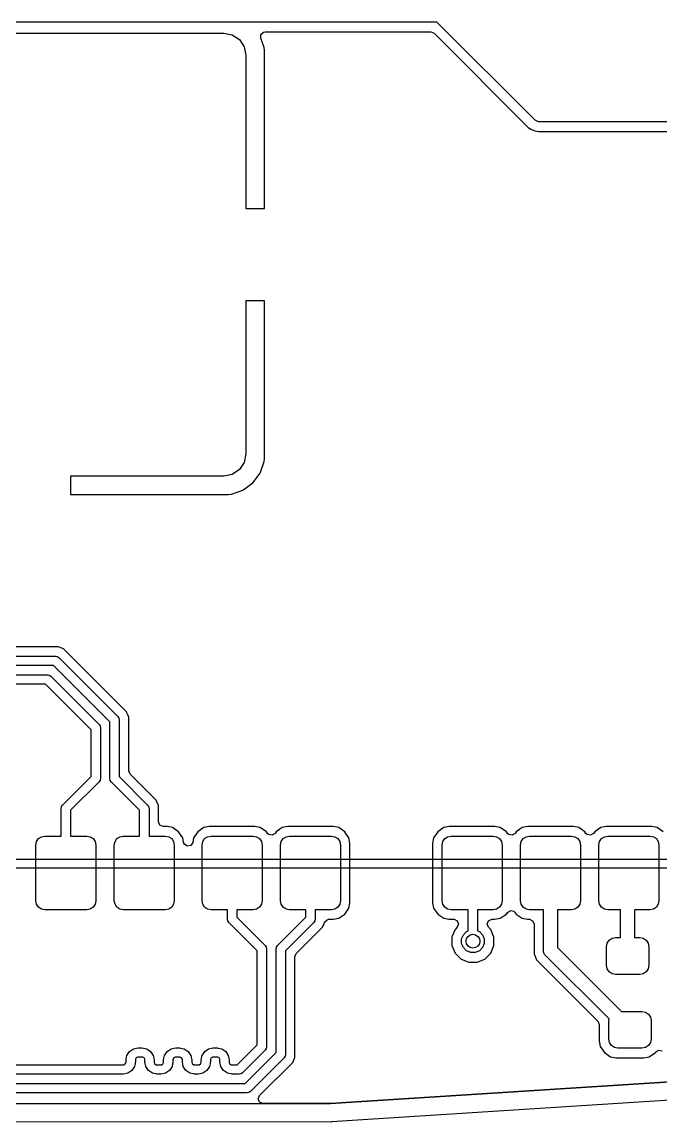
# Model space of a CAD drawing. Extents: x 92.1 to 184.9, y -117.4 to -66.6.
# Drawn here: x 159.77 to 166.7, y -115.8 to -103.88 of the extents above; entities that cross this region are included whole.
import ezdxf

# ---------------------------------------------------------------- set-up
doc = ezdxf.new("R2010")
doc.units = 0
doc.layers.add('BLACK', color=7, linetype='CONTINUOUS')

msp = doc.modelspace()

# ---------------------------------------------------------------- linework, layer by layer
at = {"layer": 'BLACK', "linetype": 'CONTINUOUS'}
for p, q in [((164.27, -103.88), (157.56, -103.88)), ((164.270001, -103.88), (164.27, -103.88)), ((165.335355, -104.945355), (164.270001, -103.88)), ((157.64, -104), (161.96, -104)), ((161.96, -104), (162.051844, -104.018269)), ((162.051844, -104.018269), (162.129706, -104.070294)), ((162.361081, -104.054014), (162.363227, -104.015806)), ((162.363227, -104.015806), (162.391761, -103.990306)), ((162.391761, -103.990306), (162.408275, -103.9875)), ((162.408275, -103.9875), (164.204763, -103.9875)), ((164.204763, -103.9875), (164.240118, -104.002145)), ((164.240118, -104.002145), (165.259335, -105.021364)), ((162.129706, -104.070294), (162.181731, -104.148156)), ((162.181731, -104.148156), (162.2, -104.24)), ((162.397212, -104.157273), (162.361081, -104.054014)), ((162.397213, -104.157276), (162.397212, -104.157273)), ((162.399998, -104.186991), (162.397213, -104.157276)), ((162.2, -104.24), (162.2, -105.9)), ((162.399999, -104.187005), (162.399998, -104.186991)), ((162.399999, -105.9), (162.399999, -104.187005)), ((165.37071, -104.96), (165.335355, -104.945355)), ((173.08929, -104.96), (165.37071, -104.96)), ((165.259335, -105.021364), (165.25934, -105.021368)), ((165.25934, -105.021368), (165.294211, -105.04467)), ((165.294211, -105.04467), (165.294213, -105.044671)), ((165.294213, -105.044671), (165.294215, -105.044672)), ((165.294215, -105.044672), (165.32957, -105.059317)), ((165.32957, -105.059317), (165.350279, -105.063436)), ((165.350279, -105.063436), (165.370703, -105.067499)), ((165.370703, -105.067499), (165.370708, -105.067499)), ((165.370708, -105.067499), (165.37071, -105.0675)), ((165.37071, -105.0675), (165.370711, -105.0675)), ((165.370711, -105.0675), (173.089289, -105.0675)), ((162.2, -105.9), (162.399999, -105.9)), ((162.4, -106.9), (162.2, -106.9)), ((162.2, -106.9), (162.2, -108.56)), ((162.4, -108.612996), (162.4, -106.9)), ((162.2, -108.56), (162.181731, -108.651844)), ((162.181731, -108.651844), (162.129706, -108.729706)), ((162.353406, -108.767918), (162.397212, -108.642727)), ((162.397212, -108.642727), (162.397213, -108.642722)), ((162.397213, -108.642722), (162.399999, -108.613006)), ((162.399999, -108.613006), (162.4, -108.612996)), ((161.96, -108.8), (160.3, -108.8)), ((160.3, -108.8), (160.3, -108.999999)), ((162.051844, -108.781731), (161.96, -108.8)), ((162.129706, -108.729706), (162.051844, -108.781731)), ((162.274641, -108.874641), (162.353406, -108.767918)), ((162.167918, -108.953406), (162.274641, -108.874641)), ((160.3, -108.999999), (162.012995, -108.999999)), ((162.012995, -108.999999), (162.013008, -108.999998)), ((162.013008, -108.999998), (162.042723, -108.997213)), ((162.042723, -108.997213), (162.042726, -108.997212)), ((162.042726, -108.997212), (162.167918, -108.953406)), ((160.167591, -110.6487), (140.555065, -110.6487)), ((160.205623, -110.664453), (160.167591, -110.6487)), ((160.205624, -110.664454), (160.205623, -110.664453)), ((160.223936, -110.672039), (160.205624, -110.664454)), ((160.223938, -110.67204), (160.223936, -110.672039)), ((160.907562, -111.355664), (160.223938, -110.67204)), ((140.491898, -110.7512), (160.137098, -110.7512)), ((160.137098, -110.7512), (160.156538, -110.755067)), ((160.156538, -110.755067), (160.173019, -110.766079)), ((160.173019, -110.766079), (160.813521, -111.406581)), ((140.407728, -110.9544), (160.051516, -110.9544)), ((160.116056, -110.8528), (140.470856, -110.8528)), ((160.051516, -110.9544), (160.070956, -110.958267)), ((160.070956, -110.958267), (160.087437, -110.969279)), ((160.7268, -111.463544), (160.116056, -110.8528)), ((160.030474, -111.056), (140.386686, -111.056)), ((160.5226, -111.548126), (160.030474, -111.056)), ((160.087437, -110.969279), (160.609321, -111.491163)), ((160.813521, -111.406581), (160.824533, -111.423062)), ((160.824533, -111.423062), (160.8284, -111.442502)), ((160.908086, -111.356928), (160.907562, -111.355664)), ((160.919818, -111.385255), (160.908086, -111.356928)), ((160.9309, -111.412009), (160.919818, -111.385255)), ((160.9309, -111.412011), (160.9309, -111.412009)), ((160.9309, -111.993389), (160.9309, -111.412011)), ((160.5226, -112.055557), (160.5226, -111.548126)), ((160.609321, -111.491163), (160.620332, -111.507643)), ((160.620332, -111.507643), (160.620333, -111.507644)), ((160.620333, -111.507644), (160.6242, -111.527084)), ((160.6242, -111.527084), (160.6242, -112.076599)), ((160.7268, -112.077599), (160.7268, -111.463544)), ((160.8284, -111.442502), (160.8284, -112.056557)), ((160.945545, -112.028744), (160.9309, -111.993389)), ((161.229961, -112.31316), (160.945545, -112.028744)), ((160.214079, -112.364078), (160.5226, -112.055557)), ((160.609321, -112.11252), (160.3008, -112.421041)), ((160.620333, -112.096039), (160.609321, -112.11252)), ((160.6242, -112.076599), (160.620333, -112.096039)), ((160.730667, -112.097039), (160.7268, -112.077599)), ((160.741679, -112.11352), (160.730667, -112.097039)), ((161.0492, -112.421041), (160.741679, -112.11352)), ((160.8284, -112.056557), (161.135921, -112.364078)), ((160.1992, -112.399999), (160.203067, -112.380559)), ((160.203067, -112.380559), (160.203068, -112.380558)), ((160.203068, -112.380558), (160.214079, -112.364078)), ((161.135921, -112.364078), (161.146932, -112.380558)), ((161.146932, -112.380558), (161.146933, -112.380559)), ((161.146933, -112.380559), (161.1508, -112.399999)), ((161.229961, -112.313161), (161.229961, -112.31316)), ((161.229961, -112.313162), (161.229961, -112.313161)), ((161.2533, -112.369506), (161.229961, -112.313162)), ((161.2533, -112.369508), (161.2533, -112.369506)), ((161.2533, -112.5475), (161.2533, -112.369508)), ((160.1992, -112.7), (160.1992, -112.399999)), ((160.3008, -112.421041), (160.3008, -112.7)), ((161.0492, -112.7), (161.0492, -112.421041)), ((161.1508, -112.399999), (161.1508, -112.7)), ((161.267945, -112.582855), (161.2533, -112.5475)), ((161.3033, -112.5975), (161.267945, -112.582855)), ((161.347198, -112.5975), (161.3033, -112.5975)), ((161.347202, -112.5975), (161.347198, -112.5975)), ((161.405531, -112.609102), (161.347202, -112.5975)), ((161.405535, -112.609103), (161.405531, -112.609102)), ((161.471692, -112.653307), (161.405535, -112.609103)), ((161.744464, -112.609103), (161.678307, -112.653307)), ((161.744468, -112.609102), (161.744464, -112.609103)), ((161.802797, -112.5975), (161.744468, -112.609102)), ((161.802802, -112.5975), (161.802797, -112.5975)), ((162.297198, -112.5975), (161.802802, -112.5975)), ((162.297202, -112.5975), (162.297198, -112.5975)), ((162.355531, -112.609102), (162.297202, -112.5975)), ((162.355535, -112.609103), (162.355531, -112.609102)), ((162.421692, -112.653307), (162.355535, -112.609103)), ((162.594464, -112.609103), (162.528307, -112.653307)), ((162.594468, -112.609102), (162.594464, -112.609103)), ((162.652797, -112.5975), (162.594468, -112.609102)), ((162.652802, -112.5975), (162.652797, -112.5975)), ((163.147198, -112.5975), (162.652802, -112.5975)), ((163.147202, -112.5975), (163.147198, -112.5975)), ((163.205531, -112.609102), (163.147202, -112.5975)), ((163.205535, -112.609103), (163.205531, -112.609102)), ((163.271692, -112.653307), (163.205535, -112.609103)), ((164.344464, -112.609103), (164.278307, -112.653307)), ((164.344468, -112.609102), (164.344464, -112.609103)), ((164.402797, -112.5975), (164.344468, -112.609102)), ((164.402802, -112.5975), (164.402797, -112.5975)), ((164.897198, -112.5975), (164.402802, -112.5975)), ((164.897202, -112.5975), (164.897198, -112.5975)), ((164.955531, -112.609102), (164.897202, -112.5975)), ((164.955535, -112.609103), (164.955531, -112.609102)), ((165.021692, -112.653307), (164.955535, -112.609103)), ((165.194464, -112.609103), (165.128307, -112.653307)), ((165.194468, -112.609102), (165.194464, -112.609103)), ((165.252797, -112.5975), (165.194468, -112.609102)), ((165.252802, -112.5975), (165.252797, -112.5975)), ((165.747198, -112.5975), (165.252802, -112.5975)), ((165.747202, -112.5975), (165.747198, -112.5975)), ((165.805531, -112.609102), (165.747202, -112.5975)), ((165.805535, -112.609103), (165.805531, -112.609102)), ((165.871692, -112.653307), (165.805535, -112.609103)), ((166.044464, -112.609103), (165.978307, -112.653307)), ((166.044468, -112.609102), (166.044464, -112.609103)), ((166.102797, -112.5975), (166.044468, -112.609102)), ((166.102802, -112.5975), (166.102797, -112.5975)), ((166.597198, -112.5975), (166.102802, -112.5975)), ((166.597202, -112.5975), (166.597198, -112.5975)), ((166.655531, -112.609102), (166.597202, -112.5975)), ((166.655535, -112.609103), (166.655531, -112.609102)), ((166.721692, -112.653307), (166.655535, -112.609103)), ((159.932422, -112.760188), (159.953557, -112.728557)), ((159.953557, -112.728557), (159.985188, -112.707422)), ((159.985188, -112.707422), (160.0225, -112.7)), ((160.0225, -112.7), (160.1992, -112.7)), ((160.3008, -112.7), (160.4775, -112.7)), ((160.4775, -112.7), (160.514812, -112.707422)), ((160.514812, -112.707422), (160.546443, -112.728557)), ((160.546443, -112.728557), (160.567578, -112.760188)), ((160.782422, -112.760188), (160.803557, -112.728557)), ((160.803557, -112.728557), (160.835188, -112.707422)), ((160.835188, -112.707422), (160.8725, -112.7)), ((160.8725, -112.7), (161.0492, -112.7)), ((161.1508, -112.7), (161.3275, -112.7)), ((161.3275, -112.7), (161.364812, -112.707422)), ((161.364812, -112.707422), (161.396443, -112.728557)), ((161.396443, -112.728557), (161.417578, -112.760188)), ((161.515896, -112.719464), (161.471692, -112.653307)), ((161.515897, -112.719468), (161.515896, -112.719464)), ((161.525961, -112.770064), (161.515897, -112.719468)), ((161.634102, -112.719468), (161.624039, -112.770064)), ((161.634103, -112.719464), (161.634102, -112.719468)), ((161.678307, -112.653307), (161.634103, -112.719464)), ((161.732422, -112.760188), (161.753557, -112.728557)), ((161.753557, -112.728557), (161.785188, -112.707422)), ((161.785188, -112.707422), (161.8225, -112.7)), ((161.8225, -112.7), (162.2775, -112.7)), ((162.2775, -112.7), (162.314812, -112.707422)), ((162.314812, -112.707422), (162.346443, -112.728557)), ((162.346443, -112.728557), (162.367578, -112.760188)), ((162.433426, -112.670869), (162.421692, -112.653307)), ((162.447222, -112.684665), (162.433426, -112.670869)), ((162.484755, -112.69213), (162.447222, -112.684665)), ((162.516574, -112.670869), (162.484755, -112.69213)), ((162.528307, -112.653307), (162.516574, -112.670869)), ((162.582422, -112.760188), (162.603557, -112.728557)), ((162.603557, -112.728557), (162.635188, -112.707422)), ((162.635188, -112.707422), (162.6725, -112.7)), ((162.6725, -112.7), (163.1275, -112.7)), ((163.1275, -112.7), (163.164812, -112.707422)), ((163.164812, -112.707422), (163.196443, -112.728557)), ((163.196443, -112.728557), (163.217578, -112.760188)), ((163.283426, -112.670869), (163.271692, -112.653307)), ((163.315896, -112.719464), (163.283426, -112.670869)), ((163.327499, -112.777797), (163.315896, -112.719464)), ((164.234102, -112.719468), (164.2225, -112.777797)), ((164.234103, -112.719464), (164.234102, -112.719468)), ((164.278307, -112.653307), (164.234103, -112.719464)), ((164.332422, -112.760188), (164.353557, -112.728557)), ((164.353557, -112.728557), (164.385188, -112.707422)), ((164.385188, -112.707422), (164.4225, -112.7)), ((164.4225, -112.7), (164.8775, -112.7)), ((164.8775, -112.7), (164.914812, -112.707422)), ((164.914812, -112.707422), (164.946443, -112.728557)), ((164.946443, -112.728557), (164.967578, -112.760188)), ((165.033426, -112.670869), (165.021692, -112.653307)), ((165.047222, -112.684665), (165.033426, -112.670869)), ((165.084755, -112.69213), (165.047222, -112.684665)), ((165.116574, -112.670869), (165.084755, -112.69213)), ((165.128307, -112.653307), (165.116574, -112.670869)), ((165.182422, -112.760188), (165.203557, -112.728557)), ((165.203557, -112.728557), (165.235188, -112.707422)), ((165.235188, -112.707422), (165.2725, -112.7)), ((165.2725, -112.7), (165.7275, -112.7)), ((165.7275, -112.7), (165.764812, -112.707422)), ((165.764812, -112.707422), (165.796443, -112.728557)), ((165.796443, -112.728557), (165.817578, -112.760188)), ((165.883426, -112.670869), (165.871692, -112.653307)), ((165.897222, -112.684665), (165.883426, -112.670869)), ((165.934755, -112.69213), (165.897222, -112.684665)), ((165.966574, -112.670869), (165.934755, -112.69213)), ((165.978307, -112.653307), (165.966574, -112.670869)), ((166.032422, -112.760188), (166.053557, -112.728557)), ((166.053557, -112.728557), (166.085188, -112.707422)), ((166.085188, -112.707422), (166.1225, -112.7)), ((166.1225, -112.7), (166.5775, -112.7)), ((166.5775, -112.7), (166.614812, -112.707422)), ((166.614812, -112.707422), (166.646443, -112.728557)), ((166.646443, -112.728557), (166.667578, -112.760188)), ((159.925, -112.7975), (159.932422, -112.760188)), ((159.925, -113.4025), (159.925, -112.7975)), ((160.567578, -112.760188), (160.575, -112.7975)), ((160.575, -112.7975), (160.575, -113.4025)), ((160.775, -112.7975), (160.782422, -112.760188)), ((160.775, -113.4025), (160.775, -112.7975)), ((161.417578, -112.760188), (161.425, -112.7975)), ((161.425, -112.7975), (161.425, -113.4025)), ((161.533427, -112.788089), (161.525961, -112.770064)), ((161.565246, -112.809349), (161.533427, -112.788089)), ((161.602779, -112.801883), (161.565246, -112.809349)), ((161.624039, -112.770064), (161.602779, -112.801883)), ((161.725, -112.7975), (161.732422, -112.760188)), ((161.725, -113.4025), (161.725, -112.7975)), ((162.367578, -112.760188), (162.375, -112.7975)), ((162.375, -112.7975), (162.375, -113.4025)), ((162.575, -112.7975), (162.582422, -112.760188)), ((162.575, -113.4025), (162.575, -112.7975)), ((163.217578, -112.760188), (163.225, -112.7975)), ((163.225, -112.7975), (163.225, -113.4025)), ((163.3275, -112.777802), (163.327499, -112.777797)), ((163.3275, -113.422198), (163.3275, -112.777802)), ((164.2225, -112.777797), (164.2225, -113.422202)), ((164.325, -112.7975), (164.332422, -112.760188)), ((164.325, -113.4025), (164.325, -112.7975)), ((164.967578, -112.760188), (164.975, -112.7975)), ((164.975, -112.7975), (164.975, -113.4025)), ((165.175, -112.7975), (165.182422, -112.760188)), ((165.175, -113.4025), (165.175, -112.7975)), ((165.817578, -112.760188), (165.825, -112.7975)), ((165.825, -112.7975), (165.825, -113.4025)), ((166.025, -112.7975), (166.032422, -112.760188)), ((166.025, -113.4025), (166.025, -112.7975)), ((166.667578, -112.760188), (166.675, -112.7975)), ((166.675, -112.7975), (166.675, -113.4025)), ((154.4, -112.95), (170.1, -112.95)), ((170.1, -113.05), (154.4, -113.05)), ((159.932422, -113.439812), (159.925, -113.4025)), ((159.953557, -113.471443), (159.932422, -113.439812)), ((160.567578, -113.439812), (160.546443, -113.471443)), ((160.575, -113.4025), (160.567578, -113.439812)), ((160.782422, -113.439812), (160.775, -113.4025)), ((160.803557, -113.471443), (160.782422, -113.439812)), ((161.417578, -113.439812), (161.396443, -113.471443)), ((161.425, -113.4025), (161.417578, -113.439812)), ((161.732422, -113.439812), (161.725, -113.4025)), ((161.753557, -113.471443), (161.732422, -113.439812)), ((162.367578, -113.439812), (162.346443, -113.471443)), ((162.375, -113.4025), (162.367578, -113.439812)), ((162.582422, -113.439812), (162.575, -113.4025)), ((162.603557, -113.471443), (162.582422, -113.439812)), ((163.217578, -113.439812), (163.196443, -113.471443)), ((163.225, -113.4025), (163.217578, -113.439812)), ((163.315896, -113.480536), (163.3275, -113.422198)), ((164.2225, -113.422202), (164.234102, -113.480531)), ((164.332422, -113.439812), (164.325, -113.4025)), ((164.353557, -113.471443), (164.332422, -113.439812)), ((164.967578, -113.439812), (164.946443, -113.471443)), ((164.975, -113.4025), (164.967578, -113.439812)), ((165.182422, -113.439812), (165.175, -113.4025)), ((165.203557, -113.471443), (165.182422, -113.439812)), ((165.817578, -113.439812), (165.796443, -113.471443)), ((165.825, -113.4025), (165.817578, -113.439812)), ((166.032422, -113.439812), (166.025, -113.4025)), ((166.053557, -113.471443), (166.032422, -113.439812)), ((166.667578, -113.439812), (166.646443, -113.471443)), ((166.675, -113.4025), (166.667578, -113.439812)), ((159.985188, -113.492578), (159.953557, -113.471443)), ((160.0225, -113.5), (159.985188, -113.492578)), ((160.4775, -113.5), (160.0225, -113.5)), ((160.514812, -113.492578), (160.4775, -113.5)), ((160.546443, -113.471443), (160.514812, -113.492578)), ((160.835188, -113.492578), (160.803557, -113.471443)), ((160.8725, -113.5), (160.835188, -113.492578)), ((161.3275, -113.5), (160.8725, -113.5)), ((161.364812, -113.492578), (161.3275, -113.5)), ((161.396443, -113.471443), (161.364812, -113.492578)), ((161.785188, -113.492578), (161.753557, -113.471443)), ((161.8225, -113.5), (161.785188, -113.492578)), ((161.9992, -113.5), (161.8225, -113.5)), ((161.9992, -113.600001), (161.9992, -113.5)), ((162.2775, -113.5), (162.1008, -113.5)), ((162.1008, -113.5), (162.1008, -113.578959)), ((162.1008, -113.578959), (162.409321, -113.88748)), ((162.314812, -113.492578), (162.2775, -113.5)), ((162.346443, -113.471443), (162.314812, -113.492578)), ((162.541679, -113.88648), (162.8492, -113.578959)), ((162.635188, -113.492578), (162.603557, -113.471443)), ((162.6725, -113.5), (162.635188, -113.492578)), ((162.8492, -113.5), (162.6725, -113.5)), ((162.8492, -113.578959), (162.8492, -113.5)), ((163.1275, -113.5), (162.9508, -113.5)), ((162.9508, -113.5), (162.9508, -113.600001)), ((163.164812, -113.492578), (163.1275, -113.5)), ((163.196443, -113.471443), (163.164812, -113.492578)), ((163.205536, -113.590896), (163.271692, -113.546692)), ((163.271692, -113.546692), (163.315896, -113.480536)), ((164.234102, -113.480531), (164.234103, -113.480535)), ((164.234103, -113.480535), (164.278307, -113.546692)), ((164.278307, -113.546692), (164.344464, -113.590896)), ((164.385188, -113.492578), (164.353557, -113.471443)), ((164.4225, -113.5), (164.385188, -113.492578)), ((164.6092, -113.5), (164.4225, -113.5)), ((164.6092, -113.728342), (164.6092, -113.5)), ((164.8775, -113.5), (164.7108, -113.5)), ((164.7108, -113.5), (164.7108, -113.728342)), ((164.914812, -113.492578), (164.8775, -113.5)), ((164.946443, -113.471443), (164.914812, -113.492578)), ((164.955536, -113.590896), (165.021692, -113.546692)), ((165.021692, -113.546692), (165.033426, -113.529129)), ((165.033426, -113.529129), (165.065244, -113.507869)), ((165.065244, -113.507869), (165.102778, -113.515334)), ((165.102778, -113.515334), (165.116572, -113.529128)), ((165.116572, -113.529128), (165.117815, -113.530988)), ((165.117815, -113.530988), (165.128308, -113.546692)), ((165.128308, -113.546692), (165.194464, -113.590896)), ((165.235188, -113.492578), (165.203557, -113.471443)), ((165.2725, -113.5), (165.235188, -113.492578)), ((165.4238, -113.5), (165.2725, -113.5)), ((165.4238, -113.94), (165.4238, -113.5)), ((165.7275, -113.5), (165.5762, -113.5)), ((165.5762, -113.5), (165.5762, -113.908436)), ((165.764812, -113.492578), (165.7275, -113.5)), ((165.796443, -113.471443), (165.764812, -113.492578)), ((166.085188, -113.492578), (166.053557, -113.471443)), ((166.1225, -113.5), (166.085188, -113.492578)), ((166.2588, -113.5), (166.1225, -113.5)), ((166.2588, -113.8), (166.2588, -113.5)), ((166.5775, -113.5), (166.4112, -113.5)), ((166.4112, -113.5), (166.4112, -113.8)), ((166.614812, -113.492578), (166.5775, -113.5)), ((166.646443, -113.471443), (166.614812, -113.492578)), ((162.003067, -113.619441), (161.9992, -113.600001)), ((162.014079, -113.635922), (162.003067, -113.619441)), ((162.3226, -113.944443), (162.014079, -113.635922)), ((162.935921, -113.635922), (162.6284, -113.943443)), ((162.745545, -113.971255), (163.029959, -113.686841)), ((162.946932, -113.619442), (162.935921, -113.635922)), ((162.946933, -113.619441), (162.946932, -113.619442)), ((162.9508, -113.600001), (162.946933, -113.619441)), ((163.029959, -113.686841), (163.029961, -113.686839)), ((163.029961, -113.686839), (163.046407, -113.647135)), ((163.046407, -113.647135), (163.05211, -113.633367)), ((163.05211, -113.633367), (163.079169, -113.606306)), ((163.079169, -113.606306), (163.098304, -113.6025)), ((163.098304, -113.6025), (163.147192, -113.6025)), ((163.147192, -113.6025), (163.147198, -113.6025)), ((163.147198, -113.6025), (163.205536, -113.590896)), ((164.344464, -113.590896), (164.344468, -113.590897)), ((164.344468, -113.590897), (164.399062, -113.601756)), ((164.399062, -113.601756), (164.402802, -113.6025)), ((164.402802, -113.6025), (164.455057, -113.6025)), ((164.455057, -113.6025), (164.490412, -113.617145)), ((164.490412, -113.687855), (164.467138, -113.711128)), ((164.490412, -113.617145), (164.505057, -113.6525)), ((164.505057, -113.6525), (164.490412, -113.687855)), ((164.814943, -113.6525), (164.829588, -113.617145)), ((164.829588, -113.687855), (164.814943, -113.6525)), ((164.829588, -113.617145), (164.864943, -113.6025)), ((164.852865, -113.711132), (164.829588, -113.687855)), ((164.864943, -113.6025), (164.897192, -113.6025)), ((164.897192, -113.6025), (164.897198, -113.6025)), ((164.897198, -113.6025), (164.955536, -113.590896)), ((165.194464, -113.590896), (165.194468, -113.590897)), ((165.194468, -113.590897), (165.249062, -113.601756)), ((165.249062, -113.601756), (165.252802, -113.6025)), ((165.252802, -113.6025), (165.2713, -113.6025)), ((165.2713, -113.6025), (165.306655, -113.617145)), ((165.306655, -113.617145), (165.3213, -113.6525)), ((165.3213, -113.6525), (165.3213, -113.975548)), ((164.436331, -113.785499), (164.4325, -113.794747)), ((164.4325, -113.794747), (164.4325, -113.885253)), ((164.467134, -113.711134), (164.436331, -113.785499)), ((164.467138, -113.711128), (164.467134, -113.711134)), ((164.537402, -113.815614), (164.556066, -113.770554)), ((164.537402, -113.864386), (164.537402, -113.815614)), ((164.556066, -113.770554), (164.590554, -113.736066)), ((164.590554, -113.736066), (164.6092, -113.728342)), ((164.7108, -113.728342), (164.729446, -113.736066)), ((164.729446, -113.736066), (164.763934, -113.770554)), ((164.763934, -113.770554), (164.782598, -113.815614)), ((164.782598, -113.815614), (164.782598, -113.864386)), ((164.8875, -113.794747), (164.852865, -113.711132)), ((164.8875, -113.885253), (164.8875, -113.794747)), ((166.134289, -113.829289), (166.166732, -113.807612)), ((166.166732, -113.807612), (166.205, -113.8)), ((166.205, -113.8), (166.2588, -113.8)), ((166.4112, -113.8), (166.465, -113.8)), ((166.465, -113.8), (166.503268, -113.807612)), ((166.503268, -113.807612), (166.535711, -113.829289)), ((162.409321, -113.88748), (162.420333, -113.903961)), ((162.420333, -113.903961), (162.4242, -113.923401)), ((162.4242, -113.923401), (162.4242, -114.982916)), ((162.5268, -113.922401), (162.530667, -113.902961)), ((162.5268, -115.046456), (162.5268, -113.922401)), ((162.530667, -113.902961), (162.541679, -113.88648)), ((164.4325, -113.885253), (164.467135, -113.968868)), ((164.556066, -113.909446), (164.537402, -113.864386)), ((164.590554, -113.943934), (164.556066, -113.909446)), ((164.763934, -113.909446), (164.729446, -113.943934)), ((164.782598, -113.864386), (164.763934, -113.909446)), ((164.852865, -113.968868), (164.8875, -113.885253)), ((165.425264, -113.954866), (165.4238, -113.94)), ((165.5762, -113.908436), (166.267763, -114.6)), ((166.105, -113.9), (166.112612, -113.861732)), ((166.105, -114.1), (166.105, -113.9)), ((166.112612, -113.861732), (166.134289, -113.829289)), ((166.535711, -113.829289), (166.557388, -113.861732)), ((166.557388, -113.861732), (166.565, -113.9)), ((166.565, -113.9), (166.565, -114.1)), ((162.3226, -114.961874), (162.3226, -113.944443)), ((162.6284, -113.943443), (162.6284, -115.067498)), ((162.7309, -114.00661), (162.745545, -113.971255)), ((162.7309, -115.097991), (162.7309, -114.00661)), ((164.467135, -113.968868), (164.531132, -114.032865)), ((164.531132, -114.032865), (164.614747, -114.0675)), ((164.635614, -113.962598), (164.590554, -113.943934)), ((164.684386, -113.962598), (164.635614, -113.962598)), ((164.729446, -113.943934), (164.684386, -113.962598)), ((164.705253, -114.0675), (164.788868, -114.032865)), ((164.788868, -114.032865), (164.852865, -113.968868)), ((165.3213, -113.975548), (165.329393, -113.995085)), ((165.329393, -113.995085), (165.348505, -114.041225)), ((165.348505, -114.041225), (165.348506, -114.041226)), ((165.348506, -114.041226), (165.348506, -114.041227)), ((165.348506, -114.041227), (166.012855, -114.705575)), ((165.436642, -113.982334), (165.425264, -113.954866)), ((165.446118, -113.993882), (165.436642, -113.982334)), ((166.133689, -114.681452), (165.446118, -113.993882)), ((164.614747, -114.0675), (164.614749, -114.0675)), ((164.614749, -114.0675), (164.705251, -114.0675)), ((164.705251, -114.0675), (164.705253, -114.0675)), ((166.112612, -114.138268), (166.105, -114.1)), ((166.134289, -114.170711), (166.112612, -114.138268)), ((166.166732, -114.192388), (166.134289, -114.170711)), ((166.535711, -114.170711), (166.503268, -114.192388)), ((166.557388, -114.138268), (166.535711, -114.170711)), ((166.565, -114.1), (166.557388, -114.138268)), ((163.116802, -115.59857), (183.855288, -114.270736)), ((166.205, -114.2), (166.166732, -114.192388)), ((166.465, -114.2), (166.205, -114.2)), ((166.503268, -114.192388), (166.465, -114.2)), ((183.87639, -114.469796), (163.12639, -115.798367)), ((178.086514, -114.639595), (163.118391, -115.597967)), ((166.267763, -114.6), (166.49, -114.6)), ((166.49, -114.6), (166.528268, -114.607612)), ((166.528268, -114.607612), (166.560711, -114.629289)), ((166.560711, -114.629289), (166.582388, -114.661732)), ((166.012855, -114.705575), (166.0275, -114.74093)), ((166.0275, -114.74093), (166.0275, -114.919952)), ((166.13, -114.7), (166.133689, -114.681452)), ((166.13, -114.9), (166.13, -114.7)), ((166.582388, -114.661732), (166.59, -114.7)), ((166.59, -114.7), (166.59, -114.9)), ((160.940951, -115.033927), (160.983817, -115.0053)), ((160.983817, -115.0053), (161.014886, -114.999135)), ((161.014886, -114.999135), (161.014908, -114.999114)), ((161.014908, -114.999114), (161.034348, -114.995247)), ((161.034348, -114.995247), (161.074988, -114.995247)), ((161.074988, -114.995247), (161.092496, -114.998729)), ((161.092496, -114.998729), (161.125531, -115.005298)), ((161.125531, -115.005298), (161.168384, -115.033933)), ((161.347365, -115.033913), (161.390226, -115.005296)), ((161.390226, -115.005296), (161.421257, -114.99914)), ((161.421257, -114.99914), (161.421308, -114.99909)), ((161.421308, -114.99909), (161.440748, -114.995223)), ((161.440748, -114.995223), (161.481388, -114.995223)), ((161.481388, -114.995223), (161.493582, -114.997648)), ((161.493582, -114.997648), (161.531931, -115.005272)), ((161.531931, -115.005272), (161.574787, -115.033902)), ((161.753765, -115.033913), (161.796626, -115.005296)), ((161.796626, -115.005296), (161.827657, -114.99914)), ((161.827657, -114.99914), (161.827708, -114.99909)), ((161.827708, -114.99909), (161.847148, -114.995223)), ((161.847148, -114.995223), (161.887788, -114.995223)), ((161.887788, -114.995223), (161.899982, -114.997648)), ((161.899982, -114.997648), (161.938331, -115.005272)), ((161.938331, -115.005272), (161.981187, -115.033902)), ((162.106874, -115.1776), (162.3226, -114.961874)), ((162.420333, -115.002356), (162.409321, -115.018837)), ((162.4242, -114.982916), (162.420333, -115.002356)), ((166.0275, -114.919952), (166.039247, -114.979007)), ((166.039247, -114.979007), (166.039248, -114.97901)), ((166.039248, -114.97901), (166.039249, -114.979012)), ((166.039249, -114.979012), (166.084006, -115.045994)), ((166.137612, -114.938268), (166.13, -114.9)), ((166.159289, -114.970711), (166.137612, -114.938268)), ((166.191732, -114.992388), (166.159289, -114.970711)), ((166.23, -115), (166.191732, -114.992388)), ((166.49, -115), (166.23, -115)), ((166.528268, -114.992388), (166.49, -115)), ((166.560711, -114.970711), (166.528268, -114.992388)), ((166.582388, -114.938268), (166.560711, -114.970711)), ((166.59, -114.9), (166.582388, -114.938268)), ((160.902268, -115.127327), (160.905102, -115.113078)), ((160.902268, -115.147107), (160.902268, -115.127327)), ((160.905102, -115.113078), (160.912313, -115.076786)), ((160.912313, -115.076786), (160.940951, -115.033927)), ((161.003868, -115.12731), (161.003865, -115.127316)), ((161.003865, -115.127316), (161.003868, -115.127327)), ((161.012025, -115.105019), (161.003866, -115.119151)), ((161.003866, -115.119151), (161.003868, -115.12731)), ((161.003868, -115.127327), (161.003868, -115.14712)), ((161.026159, -115.096864), (161.012025, -115.105019)), ((161.034318, -115.096868), (161.026159, -115.096864)), ((161.034329, -115.096843), (161.034318, -115.096847)), ((161.034318, -115.096847), (161.034318, -115.096868)), ((161.034348, -115.096847), (161.034329, -115.096843)), ((161.074988, -115.096847), (161.034348, -115.096847)), ((161.074992, -115.096846), (161.074988, -115.096847)), ((161.074996, -115.096847), (161.074992, -115.096846)), ((161.083158, -115.096847), (161.074996, -115.096847)), ((161.097295, -115.105009), (161.083158, -115.096847)), ((161.105455, -115.119148), (161.097295, -115.105009)), ((161.105453, -115.12731), (161.105455, -115.119148)), ((161.105468, -115.12731), (161.105453, -115.12731)), ((161.10547, -115.127316), (161.105468, -115.12731)), ((161.105468, -115.127327), (161.10547, -115.127316)), ((161.105468, -115.14712), (161.105468, -115.127327)), ((161.168384, -115.033933), (161.197012, -115.076791)), ((161.197012, -115.076791), (161.203185, -115.107871)), ((161.203185, -115.107871), (161.203201, -115.107887)), ((161.203201, -115.107887), (161.207068, -115.127327)), ((161.207068, -115.127327), (161.207068, -115.14712)), ((161.308668, -115.127303), (161.312535, -115.107863)), ((161.308668, -115.147107), (161.308668, -115.127303)), ((161.312535, -115.107863), (161.312536, -115.107861)), ((161.312536, -115.107861), (161.318724, -115.076759)), ((161.318724, -115.076759), (161.347365, -115.033913)), ((161.418428, -115.105016), (161.410268, -115.119144)), ((161.410268, -115.119144), (161.410268, -115.127301)), ((161.410268, -115.127301), (161.410268, -115.127303)), ((161.410268, -115.127303), (161.410268, -115.14712)), ((161.43256, -115.096864), (161.418428, -115.105016)), ((161.440718, -115.096868), (161.43256, -115.096864)), ((161.440729, -115.096819), (161.440718, -115.096823)), ((161.440718, -115.096823), (161.440718, -115.096868)), ((161.440748, -115.096823), (161.440729, -115.096819)), ((161.481388, -115.096823), (161.440748, -115.096823)), ((161.481392, -115.096822), (161.481388, -115.096823)), ((161.481396, -115.096823), (161.481392, -115.096822)), ((161.489563, -115.096822), (161.481396, -115.096823)), ((161.503709, -115.104988), (161.489563, -115.096822)), ((161.511877, -115.119134), (161.503709, -115.104988)), ((161.511868, -115.127303), (161.511877, -115.127257)), ((161.511868, -115.14712), (161.511868, -115.127303)), ((161.511877, -115.127257), (161.511877, -115.119134)), ((161.574787, -115.033902), (161.603423, -115.076755)), ((161.603423, -115.076755), (161.613477, -115.127305)), ((161.613477, -115.127305), (161.613468, -115.127305)), ((161.613468, -115.127305), (161.613468, -115.14712)), ((161.715068, -115.127303), (161.718935, -115.107863)), ((161.715068, -115.147107), (161.715068, -115.127303)), ((161.718935, -115.107863), (161.718936, -115.107861)), ((161.718936, -115.107861), (161.725124, -115.076759)), ((161.725124, -115.076759), (161.753765, -115.033913)), ((161.824828, -115.105016), (161.816668, -115.119144)), ((161.816668, -115.119144), (161.816668, -115.127301)), ((161.816668, -115.127301), (161.816668, -115.127303)), ((161.816668, -115.127303), (161.816668, -115.14712)), ((161.83896, -115.096864), (161.824828, -115.105016)), ((161.847118, -115.096868), (161.83896, -115.096864)), ((161.847129, -115.096819), (161.847118, -115.096823)), ((161.847118, -115.096823), (161.847118, -115.096868)), ((161.847148, -115.096823), (161.847129, -115.096819)), ((161.887788, -115.096823), (161.847148, -115.096823)), ((161.887792, -115.096822), (161.887788, -115.096823)), ((161.887796, -115.096823), (161.887792, -115.096822)), ((161.895963, -115.096822), (161.887796, -115.096823)), ((161.910109, -115.104988), (161.895963, -115.096822)), ((161.918277, -115.119134), (161.910109, -115.104988)), ((161.918268, -115.127303), (161.918277, -115.127257)), ((161.918268, -115.14712), (161.918268, -115.127303)), ((161.918277, -115.127257), (161.918277, -115.119134)), ((161.981187, -115.033902), (162.009823, -115.076755)), ((162.009823, -115.076755), (162.019877, -115.127305)), ((162.019877, -115.127305), (162.019868, -115.127305)), ((162.019868, -115.127305), (162.019868, -115.14712)), ((162.409321, -115.018837), (162.163837, -115.264321)), ((162.191456, -115.3818), (162.5268, -115.046456)), ((162.613521, -115.103419), (162.248419, -115.468521)), ((162.624533, -115.086939), (162.613521, -115.103419)), ((162.6284, -115.067498), (162.624533, -115.086938)), ((162.624533, -115.086938), (162.624533, -115.086939)), ((162.715066, -115.136216), (162.7309, -115.097991)), ((166.084006, -115.045994), (166.150988, -115.090751)), ((166.150988, -115.090751), (166.150991, -115.090751)), ((166.150991, -115.090751), (166.150992, -115.090752)), ((166.150992, -115.090752), (166.210047, -115.102499)), ((166.210047, -115.102499), (166.210054, -115.102499)), ((166.210054, -115.102499), (166.210056, -115.1025)), ((166.210056, -115.1025), (166.210057, -115.1025)), ((166.210057, -115.1025), (166.509943, -115.1025)), ((166.509943, -115.1025), (166.509944, -115.1025)), ((166.509944, -115.1025), (166.509945, -115.102499)), ((166.509945, -115.102499), (166.509952, -115.102499)), ((166.509952, -115.102499), (166.569007, -115.090752)), ((166.569007, -115.090752), (166.569007, -115.090751)), ((166.569007, -115.090751), (166.569012, -115.090751)), ((166.569012, -115.090751), (166.635994, -115.045994)), ((166.635994, -115.045994), (166.638426, -115.042355)), ((166.638426, -115.042355), (166.670244, -115.021093)), ((166.670244, -115.021093), (166.707777, -115.028558)), ((157.547527, -115.1776), (160.831148, -115.1776)), ((160.831148, -115.1776), (160.871788, -115.1776)), ((160.871788, -115.1776), (160.871792, -115.1776)), ((160.871792, -115.1776), (160.871795, -115.1776)), ((160.871795, -115.1776), (160.871796, -115.177568)), ((160.871796, -115.177568), (160.879959, -115.17757)), ((160.879959, -115.17757), (160.8941, -115.169409)), ((160.8941, -115.169409), (160.902266, -115.155271)), ((160.902266, -115.155271), (160.902268, -115.147107)), ((160.965168, -115.240505), (160.922319, -115.269124)), ((160.993804, -115.197667), (160.965168, -115.240505)), ((160.999998, -115.166562), (160.993804, -115.197667)), ((161.000001, -115.16656), (160.999998, -115.166562)), ((161.001863, -115.1572), (161.000001, -115.16656)), ((161.003868, -115.147133), (161.001863, -115.1572)), ((161.003868, -115.14712), (161.003866, -115.147128)), ((161.003866, -115.147128), (161.003868, -115.147133)), ((161.115472, -115.197693), (161.1054, -115.147133)), ((161.1054, -115.147133), (161.105468, -115.147133)), ((161.105469, -115.147128), (161.105468, -115.14712)), ((161.105468, -115.147133), (161.105469, -115.147128)), ((161.14413, -115.240548), (161.115472, -115.197693)), ((161.187009, -115.26917), (161.14413, -115.240548)), ((161.207068, -115.14712), (161.207, -115.147461)), ((161.207, -115.147461), (161.207002, -115.155282)), ((161.207002, -115.155282), (161.215182, -115.169437)), ((161.215182, -115.169437), (161.229344, -115.177604)), ((161.229344, -115.177604), (161.237518, -115.1776)), ((161.237518, -115.1776), (161.237529, -115.177603)), ((161.237529, -115.177603), (161.237548, -115.1776)), ((161.237548, -115.1776), (161.278188, -115.1776)), ((161.278188, -115.1776), (161.278192, -115.1776)), ((161.278192, -115.1776), (161.278195, -115.1776)), ((161.278195, -115.1776), (161.278196, -115.177568)), ((161.278196, -115.177568), (161.286359, -115.17757)), ((161.286359, -115.17757), (161.3005, -115.169409)), ((161.3005, -115.169409), (161.308666, -115.155271)), ((161.308666, -115.155271), (161.308668, -115.147107)), ((161.371568, -115.240505), (161.328719, -115.269124)), ((161.400204, -115.197667), (161.371568, -115.240505)), ((161.406398, -115.166562), (161.400204, -115.197667)), ((161.406401, -115.16656), (161.406398, -115.166562)), ((161.408263, -115.1572), (161.406401, -115.16656)), ((161.410268, -115.147133), (161.408263, -115.1572)), ((161.410268, -115.14712), (161.410266, -115.147128)), ((161.410266, -115.147128), (161.410268, -115.147133)), ((161.521872, -115.197693), (161.5118, -115.147133)), ((161.5118, -115.147133), (161.511868, -115.147133)), ((161.511869, -115.147128), (161.511868, -115.14712)), ((161.511868, -115.147133), (161.511869, -115.147128)), ((161.55053, -115.240548), (161.521872, -115.197693)), ((161.593409, -115.26917), (161.55053, -115.240548)), ((161.613468, -115.14712), (161.6134, -115.147461)), ((161.6134, -115.147461), (161.613402, -115.155282)), ((161.613402, -115.155282), (161.621582, -115.169437)), ((161.621582, -115.169437), (161.635744, -115.177604)), ((161.635744, -115.177604), (161.643918, -115.1776)), ((161.643918, -115.1776), (161.643929, -115.177603)), ((161.643929, -115.177603), (161.643948, -115.1776)), ((161.643948, -115.1776), (161.684588, -115.1776)), ((161.684588, -115.1776), (161.684592, -115.1776)), ((161.684592, -115.1776), (161.684595, -115.1776)), ((161.684595, -115.1776), (161.684596, -115.177568)), ((161.684596, -115.177568), (161.692759, -115.17757)), ((161.692759, -115.17757), (161.7069, -115.169409)), ((161.7069, -115.169409), (161.715066, -115.155271)), ((161.715066, -115.155271), (161.715068, -115.147107)), ((161.777968, -115.240505), (161.735119, -115.269124)), ((161.806604, -115.197667), (161.777968, -115.240505)), ((161.812798, -115.166562), (161.806604, -115.197667)), ((161.812801, -115.16656), (161.812798, -115.166562)), ((161.814663, -115.1572), (161.812801, -115.16656)), ((161.816668, -115.147133), (161.814663, -115.1572)), ((161.816668, -115.14712), (161.816666, -115.147128)), ((161.816666, -115.147128), (161.816668, -115.147133)), ((161.928272, -115.197693), (161.9182, -115.147133)), ((161.9182, -115.147133), (161.918268, -115.147133)), ((161.918269, -115.147128), (161.918268, -115.14712)), ((161.918268, -115.147133), (161.918269, -115.147128)), ((161.95693, -115.240548), (161.928272, -115.197693)), ((161.999809, -115.26917), (161.95693, -115.240548)), ((162.019868, -115.14712), (162.0198, -115.147461)), ((162.0198, -115.147461), (162.019802, -115.155282)), ((162.019802, -115.155282), (162.027982, -115.169437)), ((162.027982, -115.169437), (162.042144, -115.177604)), ((162.042144, -115.177604), (162.050318, -115.1776)), ((162.050318, -115.1776), (162.050329, -115.177603)), ((162.050329, -115.177603), (162.050348, -115.1776)), ((162.050348, -115.1776), (162.106874, -115.1776)), ((162.349222, -115.512675), (162.70756, -115.154337)), ((162.70756, -115.154337), (162.707561, -115.154336)), ((162.707561, -115.154336), (162.715066, -115.136216)), ((160.831148, -115.2792), (157.547527, -115.2792)), ((160.871781, -115.2792), (160.831148, -115.2792)), ((160.871788, -115.2792), (160.871781, -115.2792)), ((160.891228, -115.275333), (160.871788, -115.2792)), ((160.891265, -115.275295), (160.891228, -115.275333)), ((160.922319, -115.269124), (160.891265, -115.275295)), ((161.227233, -115.277148), (161.187009, -115.26917)), ((161.237548, -115.2792), (161.227233, -115.277148)), ((161.237578, -115.2792), (161.237548, -115.2792)), ((161.278181, -115.2792), (161.237578, -115.2792)), ((161.278188, -115.2792), (161.278181, -115.2792)), ((161.297628, -115.275333), (161.278188, -115.2792)), ((161.297665, -115.275295), (161.297628, -115.275333)), ((161.328719, -115.269124), (161.297665, -115.275295)), ((161.633633, -115.277148), (161.593409, -115.26917)), ((161.643948, -115.2792), (161.633633, -115.277148)), ((161.643978, -115.2792), (161.643948, -115.2792)), ((161.684581, -115.2792), (161.643978, -115.2792)), ((161.684588, -115.2792), (161.684581, -115.2792)), ((161.704028, -115.275333), (161.684588, -115.2792)), ((161.704065, -115.275295), (161.704028, -115.275333)), ((161.735119, -115.269124), (161.704065, -115.275295)), ((162.040033, -115.277148), (161.999809, -115.26917)), ((162.050348, -115.2792), (162.040033, -115.277148)), ((162.050378, -115.2792), (162.050348, -115.2792)), ((162.127916, -115.2792), (162.050378, -115.2792)), ((162.147356, -115.275333), (162.127916, -115.2792)), ((162.163837, -115.264321), (162.147356, -115.275333)), ((162.212498, -115.4834), (142.027502, -115.4834)), ((142.048544, -115.3818), (162.191456, -115.3818)), ((162.231938, -115.479533), (162.212498, -115.4834)), ((162.248419, -115.468521), (162.231938, -115.479533)), ((107.166622, -115.595553), (163.116802, -115.59857)), ((162.334577, -115.548027), (162.349222, -115.512675)), ((162.34922, -115.583383), (162.334577, -115.548027)), ((162.384574, -115.59803), (162.34922, -115.583383)), ((163.115193, -115.598069), (162.384574, -115.59803)), ((163.118391, -115.597967), (163.115193, -115.598069)), ((163.123782, -115.798571), (107.163293, -115.795553)), ((163.125992, -115.798353), (163.123782, -115.798571)), ((163.12639, -115.798367), (163.125992, -115.798353))]:
    msp.add_line(p, q, dxfattribs=at)
at = {"layer": 'BLACK'}
msp.add_circle((164.66, -113.84), 0.075, dxfattribs=at)

doc.saveas('drawing.dxf')
